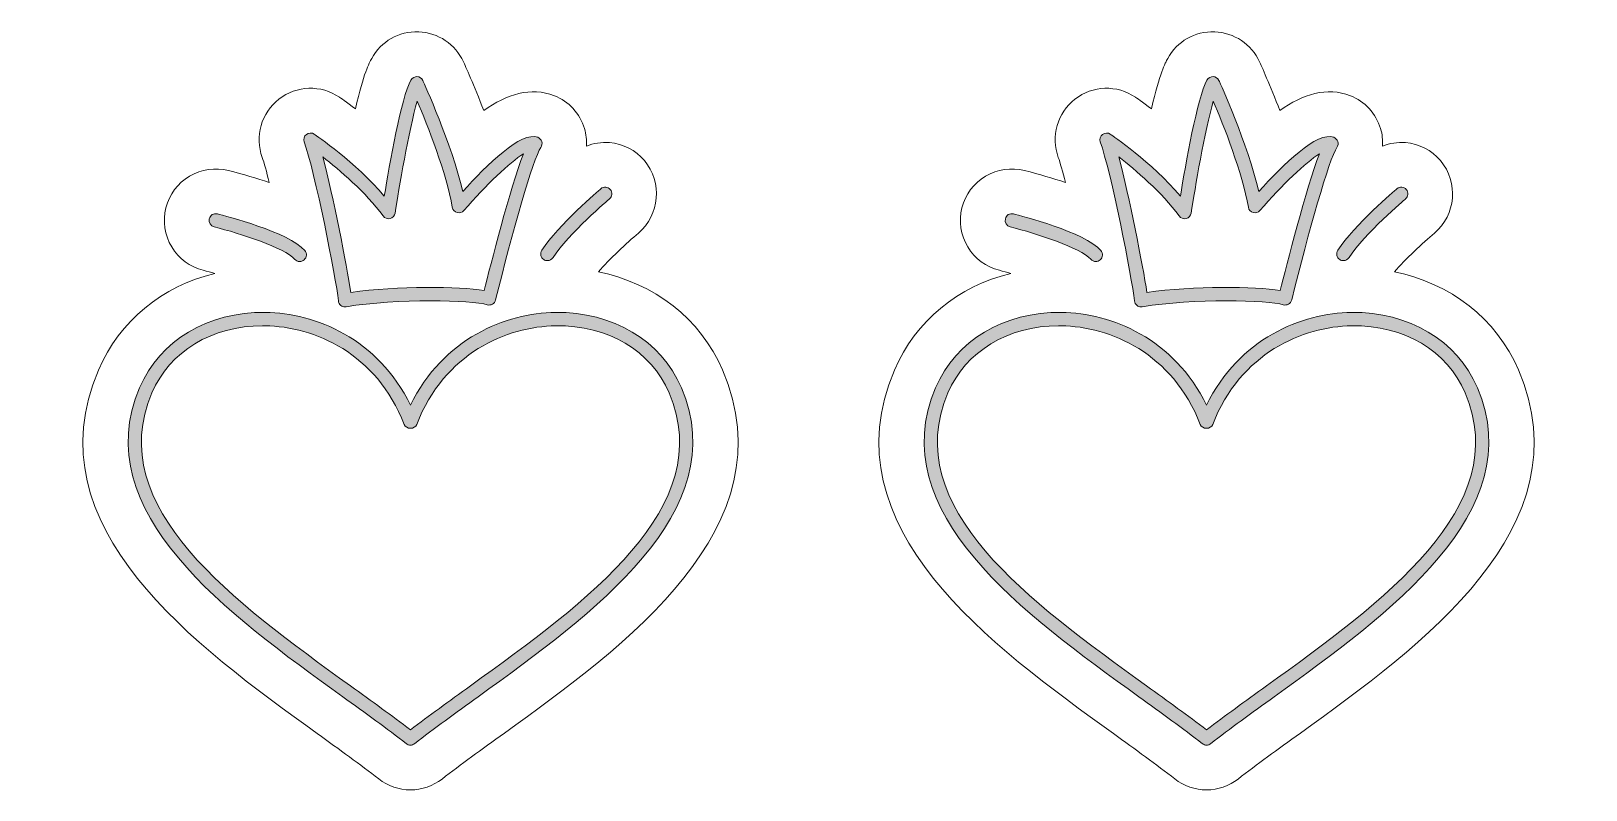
# Model space of a CAD drawing. Header units: inches. Extents: x 2.7 to 27.3, y -21 to -9.
import ezdxf

# ---------------------------------------------------------------- set-up
doc = ezdxf.new("R2010")
doc.units = ezdxf.units.IN
doc.header["$MEASUREMENT"] = 0
doc.layers.add('1', color=7, linetype='Continuous')

# ---------------------------------------------------------------- blocks, each defined once
blk = doc.blocks.new('block 4')
at = {"layer": '1', "lineweight": 0}
for points, knots in [([(7.658, -13.353), (7.635, -13.353), (7.613, -13.345), (7.594, -13.331), (7.571, -13.313), (7.556, -13.286), (7.553, -13.257), (7.517, -12.898), (7.177, -11.194), (7.012, -10.744), (6.997, -10.701), (7.011, -10.652), (7.047, -10.624), (7.083, -10.596), (7.133, -10.594), (7.171, -10.62), (7.201, -10.64), (7.823, -11.065), (8.281, -11.599), (8.362, -11.105), (8.55, -10.038), (8.701, -9.763), (8.72, -9.728), (8.769, -9.711), (8.798, -9.708), (8.838, -9.71), (8.873, -9.734), (8.89, -9.77), (8.91, -9.814), (9.347, -10.773), (9.524, -11.529), (9.904, -11.107), (10.449, -10.567), (10.712, -10.67), (10.742, -10.682), (10.766, -10.707), (10.775, -10.738), (10.784, -10.769), (10.779, -10.802), (10.761, -10.829), (10.638, -11.008), (10.307, -12.18), (10.044, -13.244), (10.037, -13.272), (10.019, -13.297), (9.994, -13.311), (9.969, -13.325), (9.938, -13.329), (9.911, -13.321), (9.671, -13.249), (8.484, -13.219), (7.676, -13.351), (7.67, -13.352), (7.664, -13.353), (7.658, -13.353)], [0, 0, 0, 0, 1, 1, 1, 2, 2, 2, 3, 3, 3, 4, 4, 4, 5, 5, 5, 6, 6, 6, 7, 7, 7, 8, 8, 8, 9, 9, 9, 10, 10, 10, 11, 11, 11, 12, 12, 12, 13, 13, 13, 14, 14, 14, 15, 15, 15, 16, 16, 16, 17, 17, 17, 18, 18, 18, 18]), ([(7.305, -10.981), (7.469, -11.594), (7.687, -12.692), (7.75, -13.126), (8.489, -13.021), (9.47, -13.031), (9.863, -13.095), (9.961, -12.705), (10.276, -11.47), (10.483, -10.929), (10.268, -11.069), (9.892, -11.424), (9.542, -11.828), (9.516, -11.859), (9.474, -11.872), (9.434, -11.861), (9.394, -11.85), (9.365, -11.817), (9.358, -11.777), (9.266, -11.236), (8.964, -10.479), (8.802, -10.097), (8.668, -10.563), (8.511, -11.485), (8.452, -11.869), (8.446, -11.911), (8.415, -11.945), (8.373, -11.955), (8.331, -11.966), (8.287, -11.949), (8.263, -11.915), (7.984, -11.537), (7.569, -11.186), (7.305, -10.981)], [0, 0, 0, 0, 1, 1, 1, 2, 2, 2, 3, 3, 3, 4, 4, 4, 5, 5, 5, 6, 6, 6, 7, 7, 7, 8, 8, 8, 9, 9, 9, 10, 10, 10, 11, 11, 11, 11])]:
    blk.add_open_spline(points, degree=3, knots=knots, dxfattribs=at)
blk = doc.blocks.new('block 3')
at = {"layer": '1'}
blk.add_blockref('block 4', (0, 0), dxfattribs=at)
blk = doc.blocks.new('block 5')
at = {"layer": '1', "lineweight": 0}
blk.add_open_spline([(10.953, -12.574), (11.195, -12.198), (11.841, -11.651), (11.848, -11.646), (11.892, -11.608), (11.898, -11.541), (11.86, -11.497), (11.822, -11.452), (11.756, -11.446), (11.711, -11.484), (11.684, -11.507), (11.034, -12.057), (10.775, -12.459), (10.743, -12.508), (10.757, -12.574), (10.807, -12.605), (10.824, -12.617), (10.844, -12.622), (10.864, -12.622), (10.899, -12.622), (10.933, -12.605), (10.953, -12.574)], degree=3, knots=[0, 0, 0, 0, 1, 1, 1, 2, 2, 2, 3, 3, 3, 4, 4, 4, 5, 5, 5, 6, 6, 6, 7, 7, 7, 7], dxfattribs=at)
blk = doc.blocks.new('block 6')
at = {"layer": '1', "lineweight": 0}
blk.add_open_spline([(7.009, -12.61), (7.054, -12.572), (7.059, -12.505), (7.021, -12.461), (6.773, -12.173), (5.752, -11.911), (5.636, -11.883), (5.576, -11.867), (5.522, -11.903), (5.508, -11.96), (5.494, -12.016), (5.528, -12.074), (5.585, -12.088), (5.996, -12.191), (6.706, -12.421), (6.86, -12.599), (6.881, -12.623), (6.911, -12.636), (6.94, -12.636), (6.965, -12.636), (6.989, -12.628), (7.009, -12.61)], degree=3, knots=[0, 0, 0, 0, 1, 1, 1, 2, 2, 2, 3, 3, 3, 4, 4, 4, 5, 5, 5, 6, 6, 6, 7, 7, 7, 7], dxfattribs=at)
blk = doc.blocks.new('block 2')
at = {"layer": '1'}
for name in ['block 3', 'block 5', 'block 6']:
    blk.add_blockref(name, (0, 0), dxfattribs=at)
blk = doc.blocks.new('block 8')
at = {"layer": '1', "lineweight": 0}
for points in [[(8.695, -20.292), (8.672, -20.292), (8.649, -20.284), (8.63, -20.269), (8.324, -20.031), (7.983, -19.785), (7.622, -19.526), (5.813, -18.223), (3.56, -16.601), (4.405, -14.633), (4.726, -13.883), (5.479, -13.433), (6.397, -13.441), (7.188, -13.455), (8.18, -13.853), (8.695, -14.912), (9.21, -13.853), (10.202, -13.455), (10.993, -13.441), (11.898, -13.432), (12.664, -13.883), (12.986, -14.633), (13.83, -16.601), (11.578, -18.222), (9.768, -19.525), (9.407, -19.785), (9.066, -20.031), (8.76, -20.269), (8.741, -20.284), (8.718, -20.292), (8.695, -20.292)], [(6.352, -13.653), (5.551, -13.653), (4.881, -14.058), (4.599, -14.716), (3.822, -16.529), (5.907, -18.029), (7.746, -19.354), (8.083, -19.597), (8.403, -19.827), (8.695, -20.052), (8.987, -19.827), (9.307, -19.596), (9.644, -19.353), (11.484, -18.029), (13.568, -16.528), (12.791, -14.716), (12.504, -14.047), (11.828, -13.645), (10.997, -13.653), (10.22, -13.666), (9.233, -14.084), (8.794, -15.215), (8.762, -15.296), (8.628, -15.296), (8.596, -15.215), (8.157, -14.084), (7.17, -13.666), (6.393, -13.653), (6.38, -13.653), (6.366, -13.653), (6.352, -13.653)]]:
    blk.add_open_spline(points, degree=3, knots=[0, 0, 0, 0, 1, 1, 1, 2, 2, 2, 3, 3, 3, 4, 4, 4, 5, 5, 5, 6, 6, 6, 7, 7, 7, 8, 8, 8, 9, 9, 9, 10, 10, 10, 10], dxfattribs=at)
blk = doc.blocks.new('block 7')
at = {"layer": '1'}
blk.add_blockref('block 8', (0, 0), dxfattribs=at)
blk = doc.blocks.new('block 11')
at = {"layer": '1', "lineweight": 0}
for points, knots in [([(20.268, -13.353), (20.245, -13.353), (20.222, -13.345), (20.204, -13.331), (20.181, -13.313), (20.166, -13.286), (20.163, -13.257), (20.127, -12.898), (19.787, -11.194), (19.622, -10.744), (19.607, -10.701), (19.621, -10.652), (19.657, -10.624), (19.693, -10.596), (19.743, -10.594), (19.781, -10.62), (19.81, -10.64), (20.433, -11.065), (20.891, -11.599), (20.972, -11.105), (21.16, -10.038), (21.311, -9.763), (21.33, -9.728), (21.379, -9.711), (21.408, -9.708), (21.448, -9.71), (21.483, -9.734), (21.5, -9.77), (21.52, -9.814), (21.957, -10.773), (22.133, -11.529), (22.514, -11.107), (23.059, -10.567), (23.322, -10.67), (23.352, -10.682), (23.375, -10.707), (23.385, -10.738), (23.394, -10.769), (23.389, -10.802), (23.371, -10.829), (23.248, -11.008), (22.917, -12.18), (22.654, -13.244), (22.647, -13.272), (22.629, -13.297), (22.604, -13.311), (22.579, -13.325), (22.548, -13.329), (22.521, -13.321), (22.281, -13.249), (21.094, -13.219), (20.286, -13.351), (20.28, -13.352), (20.274, -13.353), (20.268, -13.353)], [0, 0, 0, 0, 1, 1, 1, 2, 2, 2, 3, 3, 3, 4, 4, 4, 5, 5, 5, 6, 6, 6, 7, 7, 7, 8, 8, 8, 9, 9, 9, 10, 10, 10, 11, 11, 11, 12, 12, 12, 13, 13, 13, 14, 14, 14, 15, 15, 15, 16, 16, 16, 17, 17, 17, 18, 18, 18, 18]), ([(19.915, -10.981), (20.078, -11.594), (20.297, -12.692), (20.36, -13.126), (21.099, -13.021), (22.08, -13.031), (22.473, -13.095), (22.571, -12.705), (22.886, -11.47), (23.093, -10.929), (22.878, -11.069), (22.501, -11.424), (22.152, -11.828), (22.126, -11.859), (22.084, -11.872), (22.044, -11.861), (22.004, -11.85), (21.975, -11.817), (21.968, -11.777), (21.876, -11.236), (21.574, -10.479), (21.412, -10.097), (21.278, -10.563), (21.121, -11.485), (21.062, -11.869), (21.056, -11.911), (21.024, -11.945), (20.983, -11.955), (20.941, -11.966), (20.897, -11.949), (20.873, -11.915), (20.594, -11.537), (20.179, -11.186), (19.915, -10.981)], [0, 0, 0, 0, 1, 1, 1, 2, 2, 2, 3, 3, 3, 4, 4, 4, 5, 5, 5, 6, 6, 6, 7, 7, 7, 8, 8, 8, 9, 9, 9, 10, 10, 10, 11, 11, 11, 11])]:
    blk.add_open_spline(points, degree=3, knots=knots, dxfattribs=at)
blk = doc.blocks.new('block 10')
at = {"layer": '1'}
blk.add_blockref('block 11', (0, 0), dxfattribs=at)
blk = doc.blocks.new('block 12')
at = {"layer": '1', "lineweight": 0}
blk.add_open_spline([(23.563, -12.574), (23.805, -12.198), (24.451, -11.651), (24.458, -11.646), (24.502, -11.608), (24.508, -11.541), (24.47, -11.497), (24.432, -11.452), (24.366, -11.446), (24.321, -11.484), (24.294, -11.507), (23.644, -12.057), (23.385, -12.459), (23.353, -12.508), (23.367, -12.574), (23.416, -12.605), (23.434, -12.617), (23.454, -12.622), (23.474, -12.622), (23.508, -12.622), (23.543, -12.605), (23.563, -12.574)], degree=3, knots=[0, 0, 0, 0, 1, 1, 1, 2, 2, 2, 3, 3, 3, 4, 4, 4, 5, 5, 5, 6, 6, 6, 7, 7, 7, 7], dxfattribs=at)
blk = doc.blocks.new('block 13')
at = {"layer": '1', "lineweight": 0}
blk.add_open_spline([(19.619, -12.61), (19.664, -12.572), (19.669, -12.505), (19.631, -12.461), (19.383, -12.173), (18.362, -11.911), (18.246, -11.883), (18.186, -11.867), (18.132, -11.903), (18.118, -11.96), (18.104, -12.016), (18.138, -12.074), (18.195, -12.088), (18.606, -12.191), (19.316, -12.421), (19.47, -12.599), (19.491, -12.623), (19.521, -12.636), (19.55, -12.636), (19.575, -12.636), (19.599, -12.628), (19.619, -12.61)], degree=3, knots=[0, 0, 0, 0, 1, 1, 1, 2, 2, 2, 3, 3, 3, 4, 4, 4, 5, 5, 5, 6, 6, 6, 7, 7, 7, 7], dxfattribs=at)
blk = doc.blocks.new('block 9')
at = {"layer": '1'}
for name in ['block 10', 'block 12', 'block 13']:
    blk.add_blockref(name, (0, 0), dxfattribs=at)
blk = doc.blocks.new('block 15')
at = {"layer": '1', "lineweight": 0}
for points in [[(21.305, -20.292), (21.282, -20.292), (21.259, -20.284), (21.24, -20.269), (20.934, -20.031), (20.593, -19.785), (20.232, -19.526), (18.422, -18.223), (16.17, -16.601), (17.014, -14.633), (17.336, -13.883), (18.089, -13.433), (19.007, -13.441), (19.798, -13.455), (20.79, -13.853), (21.305, -14.912), (21.82, -13.853), (22.812, -13.455), (23.603, -13.441), (24.508, -13.432), (25.274, -13.883), (25.595, -14.633), (26.439, -16.601), (24.188, -18.222), (22.378, -19.525), (22.017, -19.785), (21.676, -20.031), (21.37, -20.269), (21.351, -20.284), (21.328, -20.292), (21.305, -20.292)], [(18.962, -13.653), (18.161, -13.653), (17.491, -14.058), (17.209, -14.716), (16.432, -16.529), (18.516, -18.029), (20.356, -19.354), (20.693, -19.597), (21.013, -19.827), (21.305, -20.052), (21.597, -19.827), (21.917, -19.596), (22.254, -19.353), (24.094, -18.029), (26.178, -16.528), (25.401, -14.716), (25.114, -14.047), (24.438, -13.645), (23.607, -13.653), (22.83, -13.666), (21.843, -14.084), (21.403, -15.215), (21.372, -15.296), (21.238, -15.296), (21.206, -15.215), (20.766, -14.084), (19.78, -13.666), (19.003, -13.653), (18.989, -13.653), (18.976, -13.653), (18.962, -13.653)]]:
    blk.add_open_spline(points, degree=3, knots=[0, 0, 0, 0, 1, 1, 1, 2, 2, 2, 3, 3, 3, 4, 4, 4, 5, 5, 5, 6, 6, 6, 7, 7, 7, 8, 8, 8, 9, 9, 9, 10, 10, 10, 10], dxfattribs=at)
blk = doc.blocks.new('block 14')
at = {"layer": '1'}
blk.add_blockref('block 15', (0, 0), dxfattribs=at)

msp = doc.modelspace()

# ---------------------------------------------------------------- hatches: boundary and pattern name
at = {"layer": '1', "true_color": 0xffffff}
h = msp.add_hatch(color=7, dxfattribs=at)
h.dxf.hatch_style = 2
edge = h.paths.add_edge_path()
edge.add_spline(control_points=[(7.658, -13.353), (7.635, -13.353), (7.613, -13.345), (7.594, -13.331), (7.571, -13.313), (7.556, -13.286), (7.553, -13.257), (7.517, -12.898), (7.177, -11.194), (7.012, -10.744), (6.997, -10.701), (7.011, -10.652), (7.047, -10.624), (7.083, -10.596), (7.133, -10.594), (7.171, -10.62), (7.201, -10.64), (7.823, -11.065), (8.281, -11.599), (8.362, -11.105), (8.55, -10.038), (8.701, -9.763), (8.72, -9.728), (8.769, -9.711), (8.798, -9.708), (8.838, -9.71), (8.873, -9.734), (8.89, -9.77), (8.91, -9.814), (9.347, -10.773), (9.524, -11.529), (9.904, -11.107), (10.449, -10.567), (10.712, -10.67), (10.742, -10.682), (10.766, -10.707), (10.775, -10.738), (10.784, -10.769), (10.779, -10.802), (10.761, -10.829), (10.638, -11.008), (10.307, -12.18), (10.044, -13.244), (10.037, -13.272), (10.019, -13.297), (9.994, -13.311), (9.969, -13.325), (9.938, -13.329), (9.911, -13.321), (9.671, -13.249), (8.484, -13.219), (7.676, -13.351), (7.67, -13.352), (7.664, -13.353), (7.658, -13.353)], knot_values=[0, 0, 0, 0, 1, 1, 1, 2, 2, 2, 3, 3, 3, 4, 4, 4, 5, 5, 5, 6, 6, 6, 7, 7, 7, 8, 8, 8, 9, 9, 9, 10, 10, 10, 11, 11, 11, 12, 12, 12, 13, 13, 13, 14, 14, 14, 15, 15, 15, 16, 16, 16, 17, 17, 17, 18, 18, 18, 18], degree=3, periodic=1)
edge = h.paths.add_edge_path()
edge.add_spline(control_points=[(7.305, -10.981), (7.469, -11.594), (7.687, -12.692), (7.75, -13.126), (8.489, -13.021), (9.47, -13.031), (9.863, -13.095), (9.961, -12.705), (10.276, -11.47), (10.483, -10.929), (10.268, -11.069), (9.892, -11.424), (9.542, -11.828), (9.516, -11.859), (9.474, -11.872), (9.434, -11.861), (9.394, -11.85), (9.365, -11.817), (9.358, -11.777), (9.266, -11.236), (8.964, -10.479), (8.802, -10.097), (8.668, -10.563), (8.511, -11.485), (8.452, -11.869), (8.446, -11.911), (8.415, -11.945), (8.373, -11.955), (8.331, -11.966), (8.287, -11.949), (8.263, -11.915), (7.984, -11.537), (7.569, -11.186), (7.305, -10.981)], knot_values=[0, 0, 0, 0, 1, 1, 1, 2, 2, 2, 3, 3, 3, 4, 4, 4, 5, 5, 5, 6, 6, 6, 7, 7, 7, 8, 8, 8, 9, 9, 9, 10, 10, 10, 11, 11, 11, 11], degree=3, periodic=1)
edge = h.paths.add_edge_path()
edge.add_spline(control_points=[(10.953, -12.574), (11.195, -12.198), (11.841, -11.651), (11.848, -11.646), (11.892, -11.608), (11.898, -11.541), (11.86, -11.497), (11.822, -11.452), (11.756, -11.446), (11.711, -11.484), (11.684, -11.507), (11.034, -12.057), (10.775, -12.459), (10.743, -12.508), (10.757, -12.574), (10.807, -12.605), (10.824, -12.617), (10.844, -12.622), (10.864, -12.622), (10.899, -12.622), (10.933, -12.605), (10.953, -12.574)], knot_values=[0, 0, 0, 0, 1, 1, 1, 2, 2, 2, 3, 3, 3, 4, 4, 4, 5, 5, 5, 6, 6, 6, 7, 7, 7, 7], degree=3, periodic=1)
edge = h.paths.add_edge_path()
edge.add_spline(control_points=[(7.009, -12.61), (7.054, -12.572), (7.059, -12.505), (7.021, -12.461), (6.773, -12.173), (5.752, -11.911), (5.636, -11.883), (5.576, -11.867), (5.522, -11.903), (5.508, -11.96), (5.494, -12.016), (5.528, -12.074), (5.585, -12.088), (5.996, -12.191), (6.706, -12.421), (6.86, -12.599), (6.881, -12.623), (6.911, -12.636), (6.94, -12.636), (6.965, -12.636), (6.989, -12.628), (7.009, -12.61)], knot_values=[0, 0, 0, 0, 1, 1, 1, 2, 2, 2, 3, 3, 3, 4, 4, 4, 5, 5, 5, 6, 6, 6, 7, 7, 7, 7], degree=3, periodic=1)
edge = h.paths.add_edge_path()
edge.add_spline(control_points=[(8.695, -20.292), (8.672, -20.292), (8.649, -20.284), (8.63, -20.269), (8.324, -20.031), (7.983, -19.785), (7.622, -19.526), (5.813, -18.223), (3.56, -16.601), (4.405, -14.633), (4.726, -13.883), (5.479, -13.433), (6.397, -13.441), (7.188, -13.455), (8.18, -13.853), (8.695, -14.912), (9.21, -13.853), (10.202, -13.455), (10.993, -13.441), (11.898, -13.432), (12.664, -13.883), (12.986, -14.633), (13.83, -16.601), (11.578, -18.222), (9.768, -19.525), (9.407, -19.785), (9.066, -20.031), (8.76, -20.269), (8.741, -20.284), (8.718, -20.292), (8.695, -20.292)], knot_values=[0, 0, 0, 0, 1, 1, 1, 2, 2, 2, 3, 3, 3, 4, 4, 4, 5, 5, 5, 6, 6, 6, 7, 7, 7, 8, 8, 8, 9, 9, 9, 10, 10, 10, 10], degree=3, periodic=1)
edge = h.paths.add_edge_path()
edge.add_spline(control_points=[(6.352, -13.653), (5.551, -13.653), (4.881, -14.058), (4.599, -14.716), (3.822, -16.529), (5.907, -18.029), (7.746, -19.354), (8.083, -19.597), (8.403, -19.827), (8.695, -20.052), (8.987, -19.827), (9.307, -19.596), (9.644, -19.353), (11.484, -18.029), (13.568, -16.528), (12.791, -14.716), (12.504, -14.047), (11.828, -13.645), (10.997, -13.653), (10.22, -13.666), (9.233, -14.084), (8.794, -15.215), (8.762, -15.296), (8.628, -15.296), (8.596, -15.215), (8.157, -14.084), (7.17, -13.666), (6.393, -13.653), (6.38, -13.653), (6.366, -13.653), (6.352, -13.653)], knot_values=[0, 0, 0, 0, 1, 1, 1, 2, 2, 2, 3, 3, 3, 4, 4, 4, 5, 5, 5, 6, 6, 6, 7, 7, 7, 8, 8, 8, 9, 9, 9, 10, 10, 10, 10], degree=3, periodic=1)
h = msp.add_hatch(color=7, dxfattribs=at)
h.dxf.hatch_style = 2
edge = h.paths.add_edge_path()
edge.add_spline(control_points=[(20.268, -13.353), (20.245, -13.353), (20.222, -13.345), (20.204, -13.331), (20.181, -13.313), (20.166, -13.286), (20.163, -13.257), (20.127, -12.898), (19.787, -11.194), (19.622, -10.744), (19.607, -10.701), (19.621, -10.652), (19.657, -10.624), (19.693, -10.596), (19.743, -10.594), (19.781, -10.62), (19.81, -10.64), (20.433, -11.065), (20.891, -11.599), (20.972, -11.105), (21.16, -10.038), (21.311, -9.763), (21.33, -9.728), (21.379, -9.711), (21.408, -9.708), (21.448, -9.71), (21.483, -9.734), (21.5, -9.77), (21.52, -9.814), (21.957, -10.773), (22.133, -11.529), (22.514, -11.107), (23.059, -10.567), (23.322, -10.67), (23.352, -10.682), (23.375, -10.707), (23.385, -10.738), (23.394, -10.769), (23.389, -10.802), (23.371, -10.829), (23.248, -11.008), (22.917, -12.18), (22.654, -13.244), (22.647, -13.272), (22.629, -13.297), (22.604, -13.311), (22.579, -13.325), (22.548, -13.329), (22.521, -13.321), (22.281, -13.249), (21.094, -13.219), (20.286, -13.351), (20.28, -13.352), (20.274, -13.353), (20.268, -13.353)], knot_values=[0, 0, 0, 0, 1, 1, 1, 2, 2, 2, 3, 3, 3, 4, 4, 4, 5, 5, 5, 6, 6, 6, 7, 7, 7, 8, 8, 8, 9, 9, 9, 10, 10, 10, 11, 11, 11, 12, 12, 12, 13, 13, 13, 14, 14, 14, 15, 15, 15, 16, 16, 16, 17, 17, 17, 18, 18, 18, 18], degree=3, periodic=1)
edge = h.paths.add_edge_path()
edge.add_spline(control_points=[(19.915, -10.981), (20.078, -11.594), (20.297, -12.692), (20.36, -13.126), (21.099, -13.021), (22.08, -13.031), (22.473, -13.095), (22.571, -12.705), (22.886, -11.47), (23.093, -10.929), (22.878, -11.069), (22.501, -11.424), (22.152, -11.828), (22.126, -11.859), (22.084, -11.872), (22.044, -11.861), (22.004, -11.85), (21.975, -11.817), (21.968, -11.777), (21.876, -11.236), (21.574, -10.479), (21.412, -10.097), (21.278, -10.563), (21.121, -11.485), (21.062, -11.869), (21.056, -11.911), (21.024, -11.945), (20.983, -11.955), (20.941, -11.966), (20.897, -11.949), (20.873, -11.915), (20.594, -11.537), (20.179, -11.186), (19.915, -10.981)], knot_values=[0, 0, 0, 0, 1, 1, 1, 2, 2, 2, 3, 3, 3, 4, 4, 4, 5, 5, 5, 6, 6, 6, 7, 7, 7, 8, 8, 8, 9, 9, 9, 10, 10, 10, 11, 11, 11, 11], degree=3, periodic=1)
edge = h.paths.add_edge_path()
edge.add_spline(control_points=[(23.563, -12.574), (23.805, -12.198), (24.451, -11.651), (24.458, -11.646), (24.502, -11.608), (24.508, -11.541), (24.47, -11.497), (24.432, -11.452), (24.366, -11.446), (24.321, -11.484), (24.294, -11.507), (23.644, -12.057), (23.385, -12.459), (23.353, -12.508), (23.367, -12.574), (23.416, -12.605), (23.434, -12.617), (23.454, -12.622), (23.474, -12.622), (23.508, -12.622), (23.543, -12.605), (23.563, -12.574)], knot_values=[0, 0, 0, 0, 1, 1, 1, 2, 2, 2, 3, 3, 3, 4, 4, 4, 5, 5, 5, 6, 6, 6, 7, 7, 7, 7], degree=3, periodic=1)
edge = h.paths.add_edge_path()
edge.add_spline(control_points=[(19.619, -12.61), (19.664, -12.572), (19.669, -12.505), (19.631, -12.461), (19.383, -12.173), (18.362, -11.911), (18.246, -11.883), (18.186, -11.867), (18.132, -11.903), (18.118, -11.96), (18.104, -12.016), (18.138, -12.074), (18.195, -12.088), (18.606, -12.191), (19.316, -12.421), (19.47, -12.599), (19.491, -12.623), (19.521, -12.636), (19.55, -12.636), (19.575, -12.636), (19.599, -12.628), (19.619, -12.61)], knot_values=[0, 0, 0, 0, 1, 1, 1, 2, 2, 2, 3, 3, 3, 4, 4, 4, 5, 5, 5, 6, 6, 6, 7, 7, 7, 7], degree=3, periodic=1)
edge = h.paths.add_edge_path()
edge.add_spline(control_points=[(21.305, -20.292), (21.282, -20.292), (21.259, -20.284), (21.24, -20.269), (20.934, -20.031), (20.593, -19.785), (20.232, -19.526), (18.422, -18.223), (16.17, -16.601), (17.014, -14.633), (17.336, -13.883), (18.089, -13.433), (19.007, -13.441), (19.798, -13.455), (20.79, -13.853), (21.305, -14.912), (21.82, -13.853), (22.812, -13.455), (23.603, -13.441), (24.508, -13.432), (25.274, -13.883), (25.595, -14.633), (26.439, -16.601), (24.188, -18.222), (22.378, -19.525), (22.017, -19.785), (21.676, -20.031), (21.37, -20.269), (21.351, -20.284), (21.328, -20.292), (21.305, -20.292)], knot_values=[0, 0, 0, 0, 1, 1, 1, 2, 2, 2, 3, 3, 3, 4, 4, 4, 5, 5, 5, 6, 6, 6, 7, 7, 7, 8, 8, 8, 9, 9, 9, 10, 10, 10, 10], degree=3, periodic=1)
edge = h.paths.add_edge_path()
edge.add_spline(control_points=[(18.962, -13.653), (18.161, -13.653), (17.491, -14.058), (17.209, -14.716), (16.432, -16.529), (18.516, -18.029), (20.356, -19.354), (20.693, -19.597), (21.013, -19.827), (21.305, -20.052), (21.597, -19.827), (21.917, -19.596), (22.254, -19.353), (24.094, -18.029), (26.178, -16.528), (25.401, -14.716), (25.114, -14.047), (24.438, -13.645), (23.607, -13.653), (22.83, -13.666), (21.843, -14.084), (21.403, -15.215), (21.372, -15.296), (21.238, -15.296), (21.206, -15.215), (20.766, -14.084), (19.78, -13.666), (19.003, -13.653), (18.989, -13.653), (18.976, -13.653), (18.962, -13.653)], knot_values=[0, 0, 0, 0, 1, 1, 1, 2, 2, 2, 3, 3, 3, 4, 4, 4, 5, 5, 5, 6, 6, 6, 7, 7, 7, 8, 8, 8, 9, 9, 9, 10, 10, 10, 10], degree=3, periodic=1)

# ---------------------------------------------------------------- linework, layer by layer
at = {"layer": '1', "color": 12, "lineweight": 9, "true_color": 0xd00017}
for points in [[(13.637, -14.353), (13.285, -13.535), (12.556, -12.979), (11.671, -12.8), (11.846, -12.6), (12.121, -12.342), (12.305, -12.187), (12.646, -11.898), (12.69, -11.384), (12.401, -11.039), (12.26, -10.873), (12.063, -10.771), (11.846, -10.753), (11.72, -10.743), (11.597, -10.765), (11.483, -10.81), (11.488, -10.717), (11.48, -10.623), (11.452, -10.531), (11.379, -10.291), (11.203, -10.102), (10.974, -10.012), (10.6, -9.864), (10.224, -9.987), (9.856, -10.247), (9.702, -9.845), (9.561, -9.534), (9.534, -9.474), (9.405, -9.194), (9.134, -9.013), (8.825, -9.001), (8.51, -8.989), (8.229, -9.151), (8.081, -9.422), (8.04, -9.496), (7.954, -9.652), (7.823, -10.219), (7.678, -10.108), (7.58, -10.042), (7.57, -10.035), (7.278, -9.836), (6.893, -9.848), (6.611, -10.066), (6.331, -10.285), (6.226, -10.655), (6.347, -10.987), (6.377, -11.069), (6.416, -11.212), (6.459, -11.385), (6.265, -11.319), (6.05, -11.256), (5.811, -11.196), (5.6, -11.143), (5.382, -11.174), (5.195, -11.285), (5.008, -11.397), (4.875, -11.574), (4.821, -11.788), (4.768, -11.999), (4.801, -12.218), (4.913, -12.404), (5.024, -12.59), (5.202, -12.722), (5.413, -12.775), (5.474, -12.79), (5.534, -12.807), (5.595, -12.824), (4.76, -13.028), (4.088, -13.574), (3.753, -14.354), (2.686, -16.844), (5.299, -18.726), (7.219, -20.108), (7.57, -20.361), (7.902, -20.6), (8.193, -20.827), (8.335, -20.938), (8.514, -21), (8.695, -21), (8.876, -21), (9.054, -20.938), (9.196, -20.828), (9.488, -20.6), (9.82, -20.361), (10.182, -20.1), (12.091, -18.726), (14.705, -16.844), (13.637, -14.353)], [(26.246, -14.353), (25.895, -13.535), (25.166, -12.979), (24.281, -12.8), (24.455, -12.6), (24.731, -12.342), (24.915, -12.187), (25.256, -11.898), (25.3, -11.384), (25.011, -11.039), (24.87, -10.873), (24.673, -10.771), (24.456, -10.753), (24.33, -10.743), (24.207, -10.765), (24.093, -10.81), (24.098, -10.717), (24.09, -10.623), (24.062, -10.531), (23.989, -10.291), (23.813, -10.102), (23.584, -10.012), (23.21, -9.864), (22.834, -9.987), (22.466, -10.247), (22.312, -9.845), (22.171, -9.534), (22.144, -9.474), (22.015, -9.194), (21.744, -9.013), (21.434, -9.001), (21.12, -8.989), (20.839, -9.151), (20.691, -9.422), (20.65, -9.496), (20.564, -9.652), (20.433, -10.219), (20.288, -10.108), (20.19, -10.042), (20.18, -10.035), (19.887, -9.836), (19.502, -9.848), (19.221, -10.066), (18.941, -10.285), (18.836, -10.655), (18.957, -10.987), (18.987, -11.069), (19.026, -11.212), (19.069, -11.385), (18.874, -11.319), (18.66, -11.256), (18.421, -11.196), (18.21, -11.143), (17.992, -11.174), (17.805, -11.285), (17.617, -11.397), (17.485, -11.574), (17.431, -11.788), (17.378, -11.999), (17.411, -12.218), (17.523, -12.404), (17.634, -12.59), (17.812, -12.722), (18.023, -12.775), (18.083, -12.79), (18.144, -12.807), (18.205, -12.824), (17.37, -13.028), (16.698, -13.574), (16.363, -14.354), (15.295, -16.844), (17.909, -18.726), (19.829, -20.108), (20.18, -20.361), (20.512, -20.6), (20.803, -20.827), (20.945, -20.938), (21.124, -21), (21.305, -21), (21.486, -21), (21.664, -20.938), (21.805, -20.828), (22.098, -20.6), (22.429, -20.361), (22.792, -20.1), (24.701, -18.726), (27.315, -16.844), (26.246, -14.353)]]:
    msp.add_open_spline(points, degree=3, knots=[0, 0, 0, 0, 1, 1, 1, 2, 2, 2, 3, 3, 3, 4, 4, 4, 5, 5, 5, 6, 6, 6, 7, 7, 7, 8, 8, 8, 9, 9, 9, 10, 10, 10, 11, 11, 11, 12, 12, 12, 13, 13, 13, 14, 14, 14, 15, 15, 15, 16, 16, 16, 17, 17, 17, 18, 18, 18, 19, 19, 19, 20, 20, 20, 21, 21, 21, 22, 22, 22, 23, 23, 23, 24, 24, 24, 25, 25, 25, 26, 26, 26, 27, 27, 27, 28, 28, 28, 29, 29, 29, 29], dxfattribs=at)

# ---------------------------------------------------------------- block references
at = {"layer": '1'}
for name in ['block 2', 'block 9', 'block 7', 'block 14']:
    msp.add_blockref(name, (0, 0), dxfattribs=at)

doc.saveas('drawing.dxf')
